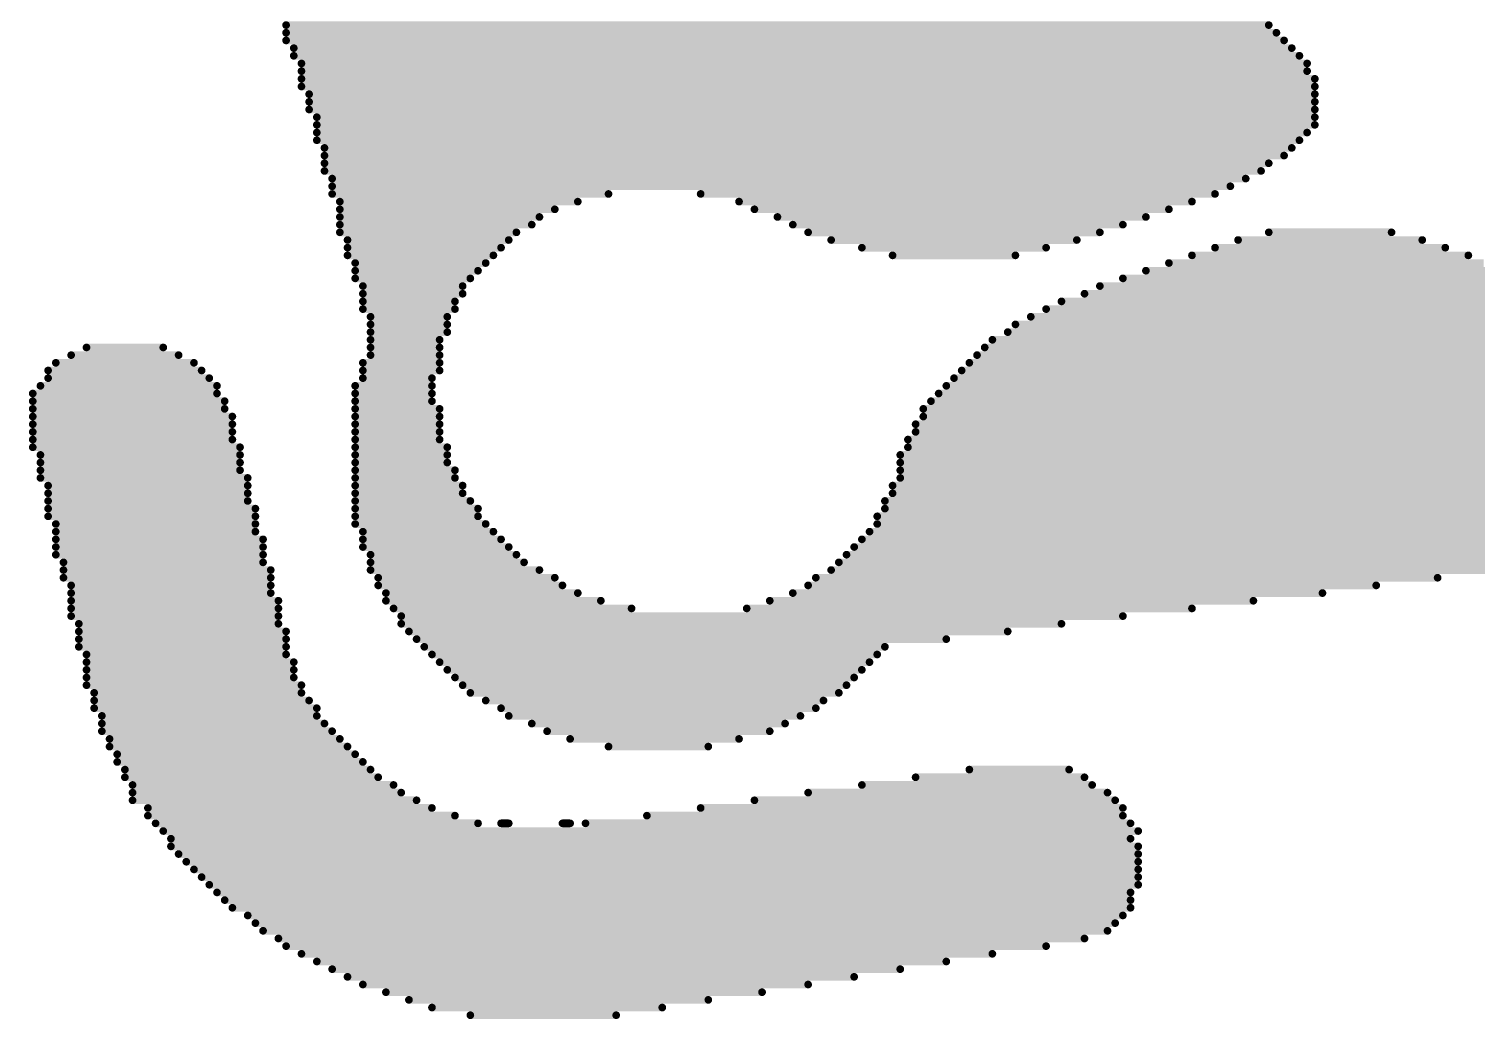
# Model space of a CAD drawing. Header units: millimetres. Extents: x 1.5 to 17.5, y 1 to 11.2.
# Drawn here: x 8.7846 to 8.9731, y 5.0158 to 5.1448 of the extents above; entities that cross this region are included whole.
import ezdxf

# ---------------------------------------------------------------- set-up
doc = ezdxf.new("R2010")
doc.units = ezdxf.units.MM
doc.header["$MEASUREMENT"] = 0
doc.layers.add('BottomOverlay', color=54, linetype='Continuous')

# ---------------------------------------------------------------- blocks, each defined once
blk = doc.blocks.new('P___Z__SOM_B_10')
at = {"layer": 'BottomOverlay', "const_width": 0.001}
for points in [[(0.965, -1.8685), (0.935, -1.8685)], [(0.96, -1.8675), (0.941, -1.8675)], [(0.968, -1.8695), (0.929, -1.8695)], [(0.974, -1.8715), (0.916, -1.8715)], [(0.971, -1.8705), (0.922, -1.8705)], [(0.978, -1.8735), (0.904, -1.8735)], [(0.976, -1.8725), (0.91, -1.8725)], [(0.982, -1.8755), (0.892, -1.8755)], [(0.98, -1.8745), (0.898, -1.8745)], [(0.985, -1.8775), (0.88, -1.8775)], [(0.984, -1.8765), (0.885, -1.8765)], [(0.988, -1.8795), (0.876, -1.8795)], [(0.987, -1.8785), (0.877, -1.8785)], [(0.991, -1.8815), (0.874, -1.8815)], [(0.989, -1.8805), (0.875, -1.8805)], [(0.992, -1.8825), (0.874, -1.8825)], [(0.993, -1.8835), (0.874, -1.8835)], [(0.994, -1.8845), (0.873, -1.8845)], [(0.995, -1.8855), (0.873, -1.8855)], [(0.996, -1.8865), (0.873, -1.8865)], [(0.997, -1.8875), (0.873, -1.8875)], [(0.998, -1.8885), (0.873, -1.8885)], [(0.999, -1.8895), (0.873, -1.8895)], [(0.999, -1.8905), (0.874, -1.8905)], [(1, -1.8915), (0.873, -1.8915)], [(0.945, -1.8925), (0.874, -1.8925)], [(0.948, -1.8925), (0.947, -1.8925)], [(0.956, -1.8925), (0.955, -1.8925)], [(1.001, -1.8925), (0.959, -1.8925)], [(0.937, -1.8935), (0.875, -1.8935)], [(0.93, -1.8945), (0.875, -1.8945)], [(1.002, -1.8935), (0.962, -1.8935)], [(1.002, -1.8945), (0.965, -1.8945)], [(0.923, -1.8955), (0.876, -1.8955)], [(0.916, -1.8965), (0.877, -1.8965)], [(1.004, -1.8955), (0.967, -1.8955)], [(1.004, -1.8965), (0.969, -1.8965)], [(0.909, -1.8975), (0.879, -1.8975)], [(0.902, -1.8985), (0.88, -1.8985)], [(1.004, -1.8975), (0.97, -1.8975)], [(1.005, -1.8985), (0.972, -1.8985)], [(0.895, -1.8995), (0.882, -1.8995)], [(1.005, -1.8995), (0.973, -1.8995)], [(1.006, -1.9005), (0.974, -1.9005)], [(1.006, -1.9015), (0.975, -1.9015)], [(0.947, -1.9035), (0.925, -1.9035)], [(0.942, -1.9025), (0.929, -1.9025)], [(1.007, -1.9025), (0.976, -1.9025)], [(1.007, -1.9035), (0.977, -1.9035)], [(0.952, -1.9055), (0.919, -1.9055)], [(0.95, -1.9045), (0.921, -1.9045)], [(1.008, -1.9045), (0.978, -1.9045)], [(1.008, -1.9055), (0.979, -1.9055)], [(0.956, -1.9075), (0.915, -1.9075)], [(0.955, -1.9065), (0.917, -1.9065)], [(1.008, -1.9065), (0.98, -1.9065)], [(1.009, -1.9075), (0.98, -1.9075)], [(0.96, -1.9095), (0.912, -1.9095)], [(0.958, -1.9085), (0.914, -1.9085)], [(1.009, -1.9085), (0.981, -1.9085)], [(1.009, -1.9095), (0.982, -1.9095)], [(0.962, -1.9115), (0.91, -1.9115)], [(0.961, -1.9105), (0.911, -1.9105)], [(1.01, -1.9105), (0.982, -1.9105)], [(1.01, -1.9115), (0.983, -1.9115)], [(0.964, -1.9135), (0.908, -1.9135)], [(0.963, -1.9125), (0.909, -1.9125)], [(1.01, -1.9125), (0.983, -1.9125)], [(1.01, -1.9135), (0.983, -1.9135)], [(0.966, -1.9155), (0.906, -1.9155)], [(0.965, -1.9145), (0.907, -1.9145)], [(1.01, -1.9145), (0.984, -1.9145)], [(1.011, -1.9155), (0.984, -1.9155)], [(0.968, -1.9175), (0.89, -1.9175)], [(0.967, -1.9165), (0.898, -1.9165)], [(1.011, -1.9165), (0.984, -1.9165)], [(1.011, -1.9175), (0.984, -1.9175)], [(0.969, -1.9185), (0.883, -1.9185)], [(1.011, -1.9185), (0.985, -1.9185)], [(0.924, -1.9205), (0.866, -1.9205)], [(0.969, -1.9195), (0.875, -1.9195)], [(0.97, -1.9205), (0.939, -1.9205)], [(1.012, -1.9195), (0.985, -1.9195)], [(1.012, -1.9205), (0.985, -1.9205)], [(0.918, -1.9225), (0.849, -1.9225)], [(0.921, -1.9215), (0.858, -1.9215)], [(0.971, -1.9215), (0.943, -1.9215)], [(0.971, -1.9225), (0.946, -1.9225)], [(1.012, -1.9215), (0.985, -1.9215)], [(1.012, -1.9225), (0.986, -1.9225)], [(0.915, -1.9245), (0.834, -1.9245)], [(0.916, -1.9235), (0.842, -1.9235)], [(0.972, -1.9235), (0.948, -1.9235)], [(0.972, -1.9245), (0.949, -1.9245)], [(1.012, -1.9235), (0.986, -1.9235)], [(1.013, -1.9245), (0.986, -1.9245)], [(0.912, -1.9265), (0.817, -1.9265)], [(0.913, -1.9255), (0.825, -1.9255)], [(0.973, -1.9255), (0.951, -1.9255)], [(0.973, -1.9265), (0.953, -1.9265)], [(1.013, -1.9255), (0.986, -1.9255)], [(1.013, -1.9265), (0.987, -1.9265)], [(0.91, -1.9285), (0.8, -1.9285)], [(0.911, -1.9275), (0.808, -1.9275)], [(0.973, -1.9275), (0.954, -1.9275)], [(0.974, -1.9285), (0.955, -1.9285)], [(1.014, -1.9275), (0.987, -1.9275)], [(1.014, -1.9285), (0.987, -1.9285)], [(0.908, -1.9305), (0.785, -1.9305)], [(0.909, -1.9295), (0.792, -1.9295)], [(0.974, -1.9295), (0.956, -1.9295)], [(0.974, -1.9305), (0.957, -1.9305)], [(1.014, -1.9295), (0.987, -1.9295)], [(1.014, -1.9305), (0.988, -1.9305)], [(0.907, -1.9325), (0.768, -1.9325)], [(0.907, -1.9315), (0.776, -1.9315)], [(0.975, -1.9315), (0.958, -1.9315)], [(0.975, -1.9325), (0.959, -1.9325)], [(1.014, -1.9315), (0.988, -1.9315)], [(1.015, -1.9325), (0.988, -1.9325)], [(0.906, -1.9345), (0.754, -1.9345)], [(0.906, -1.9335), (0.76, -1.9335)], [(0.975, -1.9335), (0.959, -1.9335)], [(0.975, -1.9345), (0.96, -1.9345)], [(1.015, -1.9335), (0.988, -1.9335)], [(1.015, -1.9345), (0.989, -1.9345)], [(0.905, -1.9355), (0.752, -1.9355)], [(0.975, -1.9355), (0.961, -1.9355)], [(1.015, -1.9355), (0.989, -1.9355)], [(0.904, -1.9375), (0.751, -1.9375)], [(0.905, -1.9365), (0.752, -1.9365)], [(0.975, -1.9365), (0.961, -1.9365)], [(0.975, -1.9375), (0.962, -1.9375)], [(1.015, -1.9365), (0.989, -1.9365)], [(1.016, -1.9375), (0.989, -1.9375)], [(0.904, -1.9385), (0.751, -1.9385)], [(0.904, -1.9395), (0.751, -1.9395)], [(0.975, -1.9385), (0.962, -1.9385)], [(0.975, -1.9395), (0.963, -1.9395)], [(1.016, -1.9385), (0.99, -1.9385)], [(1.016, -1.9395), (0.99, -1.9395)], [(0.904, -1.9405), (0.751, -1.9405)], [(0.903, -1.9415), (0.751, -1.9415)], [(0.975, -1.9405), (0.963, -1.9405)], [(0.975, -1.9415), (0.963, -1.9415)], [(1.016, -1.9405), (0.99, -1.9405)], [(1.017, -1.9415), (0.99, -1.9415)], [(0.903, -1.9425), (0.751, -1.9425)], [(0.902, -1.9435), (0.752, -1.9435)], [(0.975, -1.9425), (0.964, -1.9425)], [(0.975, -1.9435), (0.964, -1.9435)], [(1.017, -1.9425), (0.991, -1.9425)], [(1.017, -1.9435), (0.991, -1.9435)], [(0.902, -1.9445), (0.752, -1.9445)], [(0.901, -1.9455), (0.753, -1.9455)], [(0.975, -1.9445), (0.964, -1.9445)], [(0.975, -1.9455), (0.964, -1.9455)], [(1.017, -1.9445), (0.991, -1.9445)], [(1.017, -1.9455), (0.991, -1.9455)], [(0.901, -1.9465), (0.753, -1.9465)], [(0.9, -1.9475), (0.754, -1.9475)], [(0.975, -1.9465), (0.964, -1.9465)], [(0.975, -1.9475), (0.965, -1.9475)], [(1.017, -1.9465), (0.992, -1.9465)], [(1.017, -1.9475), (0.992, -1.9475)], [(0.899, -1.9485), (0.754, -1.9485)], [(0.898, -1.9495), (0.754, -1.9495)], [(0.975, -1.9485), (0.965, -1.9485)], [(0.975, -1.9495), (0.965, -1.9495)], [(1.017, -1.9485), (0.993, -1.9485)], [(1.016, -1.9495), (0.993, -1.9495)], [(0.897, -1.9505), (0.755, -1.9505)], [(0.974, -1.9505), (0.965, -1.9505)], [(1.015, -1.9505), (0.994, -1.9505)], [(0.896, -1.9515), (0.755, -1.9515)], [(0.895, -1.9525), (0.756, -1.9525)], [(0.974, -1.9515), (0.964, -1.9515)], [(0.974, -1.9525), (0.964, -1.9525)], [(1.015, -1.9515), (0.995, -1.9515)], [(1.014, -1.9525), (0.996, -1.9525)], [(0.894, -1.9535), (0.756, -1.9535)], [(0.893, -1.9545), (0.757, -1.9545)], [(0.973, -1.9535), (0.964, -1.9535)], [(0.973, -1.9545), (0.964, -1.9545)], [(1.012, -1.9535), (0.998, -1.9535)], [(1.01, -1.9545), (1, -1.9545)], [(0.892, -1.9555), (0.757, -1.9555)], [(0.89, -1.9565), (0.758, -1.9565)], [(0.973, -1.9565), (0.963, -1.9565)], [(0.973, -1.9555), (0.964, -1.9555)], [(0.889, -1.9575), (0.758, -1.9575)], [(0.887, -1.9585), (0.758, -1.9585)], [(0.973, -1.9575), (0.963, -1.9575)], [(0.973, -1.9585), (0.963, -1.9585)], [(0.885, -1.9595), (0.759, -1.9595)], [(0.883, -1.9605), (0.759, -1.9605)], [(0.974, -1.9595), (0.962, -1.9595)], [(0.974, -1.9605), (0.962, -1.9605)], [(0.88, -1.9615), (0.76, -1.9615)], [(0.878, -1.9625), (0.819, -1.9625)], [(0.974, -1.9615), (0.961, -1.9615)], [(0.974, -1.9625), (0.961, -1.9625)], [(0.875, -1.9635), (0.823, -1.9635)], [(0.872, -1.9645), (0.825, -1.9645)], [(0.975, -1.9645), (0.959, -1.9645)], [(0.975, -1.9635), (0.96, -1.9635)], [(0.869, -1.9655), (0.828, -1.9655)], [(0.866, -1.9665), (0.83, -1.9665)], [(0.905, -1.9665), (0.889, -1.9665)], [(0.976, -1.9665), (0.957, -1.9665)], [(0.975, -1.9655), (0.958, -1.9655)], [(0.863, -1.9675), (0.833, -1.9675)], [(0.909, -1.9675), (0.885, -1.9675)], [(0.976, -1.9675), (0.956, -1.9675)], [(0.86, -1.9685), (0.836, -1.9685)], [(0.856, -1.9695), (0.84, -1.9695)], [(0.916, -1.9695), (0.878, -1.9695)], [(0.913, -1.9685), (0.881, -1.9685)], [(0.977, -1.9695), (0.954, -1.9695)], [(0.976, -1.9685), (0.955, -1.9685)], [(0.92, -1.9715), (0.872, -1.9715)], [(0.918, -1.9705), (0.875, -1.9705)], [(0.977, -1.9715), (0.951, -1.9715)], [(0.977, -1.9705), (0.952, -1.9705)], [(0.925, -1.9735), (0.866, -1.9735)], [(0.923, -1.9725), (0.869, -1.9725)], [(0.977, -1.9735), (0.946, -1.9735)], [(0.977, -1.9725), (0.949, -1.9725)], [(0.978, -1.9755), (0.861, -1.9755)], [(0.93, -1.9745), (0.863, -1.9745)], [(0.978, -1.9745), (0.942, -1.9745)], [(0.979, -1.9775), (0.857, -1.9775)], [(0.978, -1.9765), (0.859, -1.9765)], [(0.979, -1.9795), (0.854, -1.9795)], [(0.979, -1.9785), (0.856, -1.9785)], [(0.98, -1.9815), (0.852, -1.9815)], [(0.979, -1.9805), (0.853, -1.9805)], [(0.98, -1.9835), (0.85, -1.9835)], [(0.98, -1.9825), (0.851, -1.9825)], [(0.98, -1.9845), (0.85, -1.9845)], [(0.981, -1.9855), (0.85, -1.9855)], [(0.981, -1.9865), (0.85, -1.9865)], [(0.981, -1.9875), (0.85, -1.9875)], [(0.982, -1.9885), (0.85, -1.9885)], [(0.982, -1.9895), (0.85, -1.9895)], [(0.982, -1.9905), (0.851, -1.9905)], [(0.982, -1.9915), (0.851, -1.9915)], [(0.983, -1.9925), (0.852, -1.9925)], [(0.983, -1.9935), (0.853, -1.9935)], [(0.984, -1.9945), (0.854, -1.9945)], [(0.984, -1.9955), (0.855, -1.9955)], [(0.984, -1.9965), (0.856, -1.9965)]]:
    blk.add_lwpolyline(points, dxfattribs=at)
at = {"layer": 'BottomOverlay', "const_width": 0.0005}
for points in [[(0.93475, -1.8685, 1), (0.93525, -1.8685, 1)], [(0.94075, -1.8675, 1), (0.94125, -1.8675, 1)], [(0.95975, -1.8675, 1), (0.96025, -1.8675, 1)], [(0.96475, -1.8685, 1), (0.96525, -1.8685, 1)], [(0.92875, -1.8695, 1), (0.92925, -1.8695, 1)], [(0.96775, -1.8695, 1), (0.96825, -1.8695, 1)], [(0.91575, -1.8715, 1), (0.91625, -1.8715, 1)], [(0.92175, -1.8705, 1), (0.92225, -1.8705, 1)], [(0.97075, -1.8705, 1), (0.97125, -1.8705, 1)], [(0.97375, -1.8715, 1), (0.97425, -1.8715, 1)], [(0.90375, -1.8735, 1), (0.90425, -1.8735, 1)], [(0.90975, -1.8725, 1), (0.91025, -1.8725, 1)], [(0.97575, -1.8725, 1), (0.97625, -1.8725, 1)], [(0.97775, -1.8735, 1), (0.97825, -1.8735, 1)], [(0.89175, -1.8755, 1), (0.89225, -1.8755, 1)], [(0.89775, -1.8745, 1), (0.89825, -1.8745, 1)], [(0.97975, -1.8745, 1), (0.98025, -1.8745, 1)], [(0.98175, -1.8755, 1), (0.98225, -1.8755, 1)], [(0.87975, -1.8775, 1), (0.88025, -1.8775, 1)], [(0.88475, -1.8765, 1), (0.88525, -1.8765, 1)], [(0.98375, -1.8765, 1), (0.98425, -1.8765, 1)], [(0.98475, -1.8775, 1), (0.98525, -1.8775, 1)], [(0.87575, -1.8795, 1), (0.87625, -1.8795, 1)], [(0.87675, -1.8785, 1), (0.87725, -1.8785, 1)], [(0.98675, -1.8785, 1), (0.98725, -1.8785, 1)], [(0.98775, -1.8795, 1), (0.98825, -1.8795, 1)], [(0.87375, -1.8815, 1), (0.87425, -1.8815, 1)], [(0.87475, -1.8805, 1), (0.87525, -1.8805, 1)], [(0.98875, -1.8805, 1), (0.98925, -1.8805, 1)], [(0.99075, -1.8815, 1), (0.99125, -1.8815, 1)], [(0.87375, -1.8825, 1), (0.87425, -1.8825, 1)], [(0.87375, -1.8835, 1), (0.87425, -1.8835, 1)], [(0.99175, -1.8825, 1), (0.99225, -1.8825, 1)], [(0.99275, -1.8835, 1), (0.99325, -1.8835, 1)], [(0.87275, -1.8845, 1), (0.87325, -1.8845, 1)], [(0.99375, -1.8845, 1), (0.99425, -1.8845, 1)], [(0.87275, -1.8855, 1), (0.87325, -1.8855, 1)], [(0.87275, -1.8865, 1), (0.87325, -1.8865, 1)], [(0.99475, -1.8855, 1), (0.99525, -1.8855, 1)], [(0.99575, -1.8865, 1), (0.99625, -1.8865, 1)], [(0.87275, -1.8875, 1), (0.87325, -1.8875, 1)], [(0.87275, -1.8885, 1), (0.87325, -1.8885, 1)], [(0.99675, -1.8875, 1), (0.99725, -1.8875, 1)], [(0.99775, -1.8885, 1), (0.99825, -1.8885, 1)], [(0.87275, -1.8895, 1), (0.87325, -1.8895, 1)], [(0.87375, -1.8905, 1), (0.87425, -1.8905, 1)], [(0.99875, -1.8895, 1), (0.99925, -1.8895, 1)], [(0.99875, -1.8905, 1), (0.99925, -1.8905, 1)], [(0.87275, -1.8915, 1), (0.87325, -1.8915, 1)], [(0.87375, -1.8925, 1), (0.87425, -1.8925, 1)], [(0.94475, -1.8925, 1), (0.94525, -1.8925, 1)], [(0.94675, -1.8925, 1), (0.94725, -1.8925, 1)], [(0.94775, -1.8925, 1), (0.94825, -1.8925, 1)], [(0.95475, -1.8925, 1), (0.95525, -1.8925, 1)], [(0.95575, -1.8925, 1), (0.95625, -1.8925, 1)], [(0.95875, -1.8925, 1), (0.95925, -1.8925, 1)], [(0.99975, -1.8915, 1), (1.00025, -1.8915, 1)], [(1.00075, -1.8925, 1), (1.00125, -1.8925, 1)], [(0.87475, -1.8935, 1), (0.87525, -1.8935, 1)], [(0.87475, -1.8945, 1), (0.87525, -1.8945, 1)], [(0.92975, -1.8945, 1), (0.93025, -1.8945, 1)], [(0.93675, -1.8935, 1), (0.93725, -1.8935, 1)], [(0.96175, -1.8935, 1), (0.96225, -1.8935, 1)], [(0.96475, -1.8945, 1), (0.96525, -1.8945, 1)], [(1.00175, -1.8935, 1), (1.00225, -1.8935, 1)], [(1.00175, -1.8945, 1), (1.00225, -1.8945, 1)], [(0.87575, -1.8955, 1), (0.87625, -1.8955, 1)], [(0.87675, -1.8965, 1), (0.87725, -1.8965, 1)], [(0.91575, -1.8965, 1), (0.91625, -1.8965, 1)], [(0.92275, -1.8955, 1), (0.92325, -1.8955, 1)], [(0.96675, -1.8955, 1), (0.96725, -1.8955, 1)], [(0.96875, -1.8965, 1), (0.96925, -1.8965, 1)], [(1.00375, -1.8955, 1), (1.00425, -1.8955, 1)], [(1.00375, -1.8965, 1), (1.00425, -1.8965, 1)], [(0.87875, -1.8975, 1), (0.87925, -1.8975, 1)], [(0.87975, -1.8985, 1), (0.88025, -1.8985, 1)], [(0.90175, -1.8985, 1), (0.90225, -1.8985, 1)], [(0.90875, -1.8975, 1), (0.90925, -1.8975, 1)], [(0.96975, -1.8975, 1), (0.97025, -1.8975, 1)], [(0.97175, -1.8985, 1), (0.97225, -1.8985, 1)], [(1.00375, -1.8975, 1), (1.00425, -1.8975, 1)], [(1.00475, -1.8985, 1), (1.00525, -1.8985, 1)], [(0.88175, -1.8995, 1), (0.88225, -1.8995, 1)], [(0.89475, -1.8995, 1), (0.89525, -1.8995, 1)], [(0.97275, -1.8995, 1), (0.97325, -1.8995, 1)], [(0.97375, -1.9005, 1), (0.97425, -1.9005, 1)], [(1.00475, -1.8995, 1), (1.00525, -1.8995, 1)], [(1.00575, -1.9005, 1), (1.00625, -1.9005, 1)], [(0.97475, -1.9015, 1), (0.97525, -1.9015, 1)], [(1.00575, -1.9015, 1), (1.00625, -1.9015, 1)], [(0.92475, -1.9035, 1), (0.92525, -1.9035, 1)], [(0.92875, -1.9025, 1), (0.92925, -1.9025, 1)], [(0.94175, -1.9025, 1), (0.94225, -1.9025, 1)], [(0.94675, -1.9035, 1), (0.94725, -1.9035, 1)], [(0.97575, -1.9025, 1), (0.97625, -1.9025, 1)], [(0.97675, -1.9035, 1), (0.97725, -1.9035, 1)], [(1.00675, -1.9025, 1), (1.00725, -1.9025, 1)], [(1.00675, -1.9035, 1), (1.00725, -1.9035, 1)], [(0.91875, -1.9055, 1), (0.91925, -1.9055, 1)], [(0.92075, -1.9045, 1), (0.92125, -1.9045, 1)], [(0.94975, -1.9045, 1), (0.95025, -1.9045, 1)], [(0.95175, -1.9055, 1), (0.95225, -1.9055, 1)], [(0.97775, -1.9045, 1), (0.97825, -1.9045, 1)], [(0.97875, -1.9055, 1), (0.97925, -1.9055, 1)], [(1.00775, -1.9045, 1), (1.00825, -1.9045, 1)], [(1.00775, -1.9055, 1), (1.00825, -1.9055, 1)], [(0.91475, -1.9075, 1), (0.91525, -1.9075, 1)], [(0.91675, -1.9065, 1), (0.91725, -1.9065, 1)], [(0.95475, -1.9065, 1), (0.95525, -1.9065, 1)], [(0.95575, -1.9075, 1), (0.95625, -1.9075, 1)], [(0.97975, -1.9065, 1), (0.98025, -1.9065, 1)], [(0.97975, -1.9075, 1), (0.98025, -1.9075, 1)], [(1.00775, -1.9065, 1), (1.00825, -1.9065, 1)], [(1.00875, -1.9075, 1), (1.00925, -1.9075, 1)], [(0.91175, -1.9095, 1), (0.91225, -1.9095, 1)], [(0.91375, -1.9085, 1), (0.91425, -1.9085, 1)], [(0.95775, -1.9085, 1), (0.95825, -1.9085, 1)], [(0.95975, -1.9095, 1), (0.96025, -1.9095, 1)], [(0.98075, -1.9085, 1), (0.98125, -1.9085, 1)], [(0.98175, -1.9095, 1), (0.98225, -1.9095, 1)], [(1.00875, -1.9085, 1), (1.00925, -1.9085, 1)], [(1.00875, -1.9095, 1), (1.00925, -1.9095, 1)], [(0.90975, -1.9115, 1), (0.91025, -1.9115, 1)], [(0.91075, -1.9105, 1), (0.91125, -1.9105, 1)], [(0.96075, -1.9105, 1), (0.96125, -1.9105, 1)], [(0.96175, -1.9115, 1), (0.96225, -1.9115, 1)], [(0.98175, -1.9105, 1), (0.98225, -1.9105, 1)], [(0.98275, -1.9115, 1), (0.98325, -1.9115, 1)], [(1.00975, -1.9105, 1), (1.01025, -1.9105, 1)], [(1.00975, -1.9115, 1), (1.01025, -1.9115, 1)], [(0.90775, -1.9135, 1), (0.90825, -1.9135, 1)], [(0.90875, -1.9125, 1), (0.90925, -1.9125, 1)], [(0.96275, -1.9125, 1), (0.96325, -1.9125, 1)], [(0.96375, -1.9135, 1), (0.96425, -1.9135, 1)], [(0.98275, -1.9125, 1), (0.98325, -1.9125, 1)], [(0.98275, -1.9135, 1), (0.98325, -1.9135, 1)], [(1.00975, -1.9125, 1), (1.01025, -1.9125, 1)], [(1.00975, -1.9135, 1), (1.01025, -1.9135, 1)], [(0.90575, -1.9155, 1), (0.90625, -1.9155, 1)], [(0.90675, -1.9145, 1), (0.90725, -1.9145, 1)], [(0.96475, -1.9145, 1), (0.96525, -1.9145, 1)], [(0.96575, -1.9155, 1), (0.96625, -1.9155, 1)], [(0.98375, -1.9145, 1), (0.98425, -1.9145, 1)], [(0.98375, -1.9155, 1), (0.98425, -1.9155, 1)], [(1.00975, -1.9145, 1), (1.01025, -1.9145, 1)], [(1.01075, -1.9155, 1), (1.01125, -1.9155, 1)], [(0.88975, -1.9175, 1), (0.89025, -1.9175, 1)], [(0.89775, -1.9165, 1), (0.89825, -1.9165, 1)], [(0.96675, -1.9165, 1), (0.96725, -1.9165, 1)], [(0.96775, -1.9175, 1), (0.96825, -1.9175, 1)], [(0.98375, -1.9165, 1), (0.98425, -1.9165, 1)], [(0.98375, -1.9175, 1), (0.98425, -1.9175, 1)], [(1.01075, -1.9165, 1), (1.01125, -1.9165, 1)], [(1.01075, -1.9175, 1), (1.01125, -1.9175, 1)], [(0.88275, -1.9185, 1), (0.88325, -1.9185, 1)], [(0.96875, -1.9185, 1), (0.96925, -1.9185, 1)], [(0.98475, -1.9185, 1), (0.98525, -1.9185, 1)], [(1.01075, -1.9185, 1), (1.01125, -1.9185, 1)], [(0.86575, -1.9205, 1), (0.86625, -1.9205, 1)], [(0.87475, -1.9195, 1), (0.87525, -1.9195, 1)], [(0.92375, -1.9205, 1), (0.92425, -1.9205, 1)], [(0.93875, -1.9205, 1), (0.93925, -1.9205, 1)], [(0.96875, -1.9195, 1), (0.96925, -1.9195, 1)], [(0.96975, -1.9205, 1), (0.97025, -1.9205, 1)], [(0.98475, -1.9195, 1), (0.98525, -1.9195, 1)], [(0.98475, -1.9205, 1), (0.98525, -1.9205, 1)], [(1.01175, -1.9195, 1), (1.01225, -1.9195, 1)], [(1.01175, -1.9205, 1), (1.01225, -1.9205, 1)], [(0.84875, -1.9225, 1), (0.84925, -1.9225, 1)], [(0.85775, -1.9215, 1), (0.85825, -1.9215, 1)], [(0.91775, -1.9225, 1), (0.91825, -1.9225, 1)], [(0.92075, -1.9215, 1), (0.92125, -1.9215, 1)], [(0.94275, -1.9215, 1), (0.94325, -1.9215, 1)], [(0.94575, -1.9225, 1), (0.94625, -1.9225, 1)], [(0.97075, -1.9215, 1), (0.97125, -1.9215, 1)], [(0.97075, -1.9225, 1), (0.97125, -1.9225, 1)], [(0.98475, -1.9215, 1), (0.98525, -1.9215, 1)], [(0.98575, -1.9225, 1), (0.98625, -1.9225, 1)], [(1.01175, -1.9215, 1), (1.01225, -1.9215, 1)], [(1.01175, -1.9225, 1), (1.01225, -1.9225, 1)], [(0.83375, -1.9245, 1), (0.83425, -1.9245, 1)], [(0.84175, -1.9235, 1), (0.84225, -1.9235, 1)], [(0.91475, -1.9245, 1), (0.91525, -1.9245, 1)], [(0.91575, -1.9235, 1), (0.91625, -1.9235, 1)], [(0.94775, -1.9235, 1), (0.94825, -1.9235, 1)], [(0.94875, -1.9245, 1), (0.94925, -1.9245, 1)], [(0.97175, -1.9235, 1), (0.97225, -1.9235, 1)], [(0.97175, -1.9245, 1), (0.97225, -1.9245, 1)], [(0.98575, -1.9235, 1), (0.98625, -1.9235, 1)], [(0.98575, -1.9245, 1), (0.98625, -1.9245, 1)], [(1.01175, -1.9235, 1), (1.01225, -1.9235, 1)], [(1.01275, -1.9245, 1), (1.01325, -1.9245, 1)], [(0.91175, -1.9265, 1), (0.91225, -1.9265, 1)], [(0.91275, -1.9255, 1), (0.91325, -1.9255, 1)], [(0.95075, -1.9255, 1), (0.95125, -1.9255, 1)], [(0.95275, -1.9265, 1), (0.95325, -1.9265, 1)], [(0.97275, -1.9255, 1), (0.97325, -1.9255, 1)], [(0.97275, -1.9265, 1), (0.97325, -1.9265, 1)], [(0.98575, -1.9255, 1), (0.98625, -1.9255, 1)], [(0.98675, -1.9265, 1), (0.98725, -1.9265, 1)], [(1.01275, -1.9255, 1), (1.01325, -1.9255, 1)], [(1.01275, -1.9265, 1), (1.01325, -1.9265, 1)], [(0.90975, -1.9285, 1), (0.91025, -1.9285, 1)], [(0.91075, -1.9275, 1), (0.91125, -1.9275, 1)], [(0.95375, -1.9275, 1), (0.95425, -1.9275, 1)], [(0.95475, -1.9285, 1), (0.95525, -1.9285, 1)], [(0.97275, -1.9275, 1), (0.97325, -1.9275, 1)], [(0.97375, -1.9285, 1), (0.97425, -1.9285, 1)], [(0.98675, -1.9275, 1), (0.98725, -1.9275, 1)], [(0.98675, -1.9285, 1), (0.98725, -1.9285, 1)], [(1.01375, -1.9275, 1), (1.01425, -1.9275, 1)], [(1.01375, -1.9285, 1), (1.01425, -1.9285, 1)], [(0.90775, -1.9305, 1), (0.90825, -1.9305, 1)], [(0.90875, -1.9295, 1), (0.90925, -1.9295, 1)], [(0.95575, -1.9295, 1), (0.95625, -1.9295, 1)], [(0.95675, -1.9305, 1), (0.95725, -1.9305, 1)], [(0.97375, -1.9295, 1), (0.97425, -1.9295, 1)], [(0.97375, -1.9305, 1), (0.97425, -1.9305, 1)], [(0.98675, -1.9295, 1), (0.98725, -1.9295, 1)], [(0.98775, -1.9305, 1), (0.98825, -1.9305, 1)], [(1.01375, -1.9295, 1), (1.01425, -1.9295, 1)], [(1.01375, -1.9305, 1), (1.01425, -1.9305, 1)], [(0.90675, -1.9315, 1), (0.90725, -1.9315, 1)], [(0.90675, -1.9325, 1), (0.90725, -1.9325, 1)], [(0.95775, -1.9315, 1), (0.95825, -1.9315, 1)], [(0.95875, -1.9325, 1), (0.95925, -1.9325, 1)], [(0.97475, -1.9315, 1), (0.97525, -1.9315, 1)], [(0.97475, -1.9325, 1), (0.97525, -1.9325, 1)], [(0.98775, -1.9315, 1), (0.98825, -1.9315, 1)], [(0.98775, -1.9325, 1), (0.98825, -1.9325, 1)], [(1.01375, -1.9315, 1), (1.01425, -1.9315, 1)], [(1.01475, -1.9325, 1), (1.01525, -1.9325, 1)], [(0.90575, -1.9335, 1), (0.90625, -1.9335, 1)], [(0.90575, -1.9345, 1), (0.90625, -1.9345, 1)], [(0.95875, -1.9335, 1), (0.95925, -1.9335, 1)], [(0.95975, -1.9345, 1), (0.96025, -1.9345, 1)], [(0.97475, -1.9335, 1), (0.97525, -1.9335, 1)], [(0.97475, -1.9345, 1), (0.97525, -1.9345, 1)], [(0.98775, -1.9335, 1), (0.98825, -1.9335, 1)], [(0.98875, -1.9345, 1), (0.98925, -1.9345, 1)], [(1.01475, -1.9335, 1), (1.01525, -1.9335, 1)], [(1.01475, -1.9345, 1), (1.01525, -1.9345, 1)], [(0.90475, -1.9355, 1), (0.90525, -1.9355, 1)], [(0.96075, -1.9355, 1), (0.96125, -1.9355, 1)], [(0.97475, -1.9355, 1), (0.97525, -1.9355, 1)], [(0.98875, -1.9355, 1), (0.98925, -1.9355, 1)], [(1.01475, -1.9355, 1), (1.01525, -1.9355, 1)], [(0.90375, -1.9375, 1), (0.90425, -1.9375, 1)], [(0.90475, -1.9365, 1), (0.90525, -1.9365, 1)], [(0.96075, -1.9365, 1), (0.96125, -1.9365, 1)], [(0.96175, -1.9375, 1), (0.96225, -1.9375, 1)], [(0.97475, -1.9365, 1), (0.97525, -1.9365, 1)], [(0.97475, -1.9375, 1), (0.97525, -1.9375, 1)], [(0.98875, -1.9365, 1), (0.98925, -1.9365, 1)], [(0.98875, -1.9375, 1), (0.98925, -1.9375, 1)], [(1.01475, -1.9365, 1), (1.01525, -1.9365, 1)], [(1.01575, -1.9375, 1), (1.01625, -1.9375, 1)], [(0.90375, -1.9385, 1), (0.90425, -1.9385, 1)], [(0.90375, -1.9395, 1), (0.90425, -1.9395, 1)], [(0.96175, -1.9385, 1), (0.96225, -1.9385, 1)], [(0.96275, -1.9395, 1), (0.96325, -1.9395, 1)], [(0.97475, -1.9385, 1), (0.97525, -1.9385, 1)], [(0.97475, -1.9395, 1), (0.97525, -1.9395, 1)], [(0.98975, -1.9385, 1), (0.99025, -1.9385, 1)], [(0.98975, -1.9395, 1), (0.99025, -1.9395, 1)], [(1.01575, -1.9385, 1), (1.01625, -1.9385, 1)], [(1.01575, -1.9395, 1), (1.01625, -1.9395, 1)], [(0.90275, -1.9415, 1), (0.90325, -1.9415, 1)], [(0.90375, -1.9405, 1), (0.90425, -1.9405, 1)], [(0.96275, -1.9405, 1), (0.96325, -1.9405, 1)], [(0.96275, -1.9415, 1), (0.96325, -1.9415, 1)], [(0.97475, -1.9405, 1), (0.97525, -1.9405, 1)], [(0.97475, -1.9415, 1), (0.97525, -1.9415, 1)], [(0.98975, -1.9405, 1), (0.99025, -1.9405, 1)], [(0.98975, -1.9415, 1), (0.99025, -1.9415, 1)], [(1.01575, -1.9405, 1), (1.01625, -1.9405, 1)], [(1.01675, -1.9415, 1), (1.01725, -1.9415, 1)], [(0.90175, -1.9435, 1), (0.90225, -1.9435, 1)], [(0.90275, -1.9425, 1), (0.90325, -1.9425, 1)], [(0.96375, -1.9425, 1), (0.96425, -1.9425, 1)], [(0.96375, -1.9435, 1), (0.96425, -1.9435, 1)], [(0.97475, -1.9425, 1), (0.97525, -1.9425, 1)], [(0.97475, -1.9435, 1), (0.97525, -1.9435, 1)], [(0.99075, -1.9425, 1), (0.99125, -1.9425, 1)], [(0.99075, -1.9435, 1), (0.99125, -1.9435, 1)], [(1.01675, -1.9425, 1), (1.01725, -1.9425, 1)], [(1.01675, -1.9435, 1), (1.01725, -1.9435, 1)], [(0.90075, -1.9455, 1), (0.90125, -1.9455, 1)], [(0.90175, -1.9445, 1), (0.90225, -1.9445, 1)], [(0.96375, -1.9445, 1), (0.96425, -1.9445, 1)], [(0.96375, -1.9455, 1), (0.96425, -1.9455, 1)], [(0.97475, -1.9445, 1), (0.97525, -1.9445, 1)], [(0.97475, -1.9455, 1), (0.97525, -1.9455, 1)], [(0.99075, -1.9445, 1), (0.99125, -1.9445, 1)], [(0.99075, -1.9455, 1), (0.99125, -1.9455, 1)], [(1.01675, -1.9445, 1), (1.01725, -1.9445, 1)], [(1.01675, -1.9455, 1), (1.01725, -1.9455, 1)], [(0.89975, -1.9475, 1), (0.90025, -1.9475, 1)], [(0.90075, -1.9465, 1), (0.90125, -1.9465, 1)], [(0.96375, -1.9465, 1), (0.96425, -1.9465, 1)], [(0.96475, -1.9475, 1), (0.96525, -1.9475, 1)], [(0.97475, -1.9465, 1), (0.97525, -1.9465, 1)], [(0.97475, -1.9475, 1), (0.97525, -1.9475, 1)], [(0.99175, -1.9465, 1), (0.99225, -1.9465, 1)], [(0.99175, -1.9475, 1), (0.99225, -1.9475, 1)], [(1.01675, -1.9465, 1), (1.01725, -1.9465, 1)], [(1.01675, -1.9475, 1), (1.01725, -1.9475, 1)], [(0.89775, -1.9495, 1), (0.89825, -1.9495, 1)], [(0.89875, -1.9485, 1), (0.89925, -1.9485, 1)], [(0.96475, -1.9485, 1), (0.96525, -1.9485, 1)], [(0.96475, -1.9495, 1), (0.96525, -1.9495, 1)], [(0.97475, -1.9485, 1), (0.97525, -1.9485, 1)], [(0.97475, -1.9495, 1), (0.97525, -1.9495, 1)], [(0.99275, -1.9485, 1), (0.99325, -1.9485, 1)], [(0.99275, -1.9495, 1), (0.99325, -1.9495, 1)], [(1.01575, -1.9495, 1), (1.01625, -1.9495, 1)], [(1.01675, -1.9485, 1), (1.01725, -1.9485, 1)], [(0.89675, -1.9505, 1), (0.89725, -1.9505, 1)], [(0.96475, -1.9505, 1), (0.96525, -1.9505, 1)], [(0.97375, -1.9505, 1), (0.97425, -1.9505, 1)], [(0.99375, -1.9505, 1), (0.99425, -1.9505, 1)], [(1.01475, -1.9505, 1), (1.01525, -1.9505, 1)], [(0.89475, -1.9525, 1), (0.89525, -1.9525, 1)], [(0.89575, -1.9515, 1), (0.89625, -1.9515, 1)], [(0.96375, -1.9515, 1), (0.96425, -1.9515, 1)], [(0.96375, -1.9525, 1), (0.96425, -1.9525, 1)], [(0.97375, -1.9515, 1), (0.97425, -1.9515, 1)], [(0.97375, -1.9525, 1), (0.97425, -1.9525, 1)], [(0.99475, -1.9515, 1), (0.99525, -1.9515, 1)], [(0.99575, -1.9525, 1), (0.99625, -1.9525, 1)], [(1.01375, -1.9525, 1), (1.01425, -1.9525, 1)], [(1.01475, -1.9515, 1), (1.01525, -1.9515, 1)], [(0.89275, -1.9545, 1), (0.89325, -1.9545, 1)], [(0.89375, -1.9535, 1), (0.89425, -1.9535, 1)], [(0.96375, -1.9535, 1), (0.96425, -1.9535, 1)], [(0.96375, -1.9545, 1), (0.96425, -1.9545, 1)], [(0.97275, -1.9535, 1), (0.97325, -1.9535, 1)], [(0.97275, -1.9545, 1), (0.97325, -1.9545, 1)], [(0.99775, -1.9535, 1), (0.99825, -1.9535, 1)], [(0.99975, -1.9545, 1), (1.00025, -1.9545, 1)], [(1.00975, -1.9545, 1), (1.01025, -1.9545, 1)], [(1.01175, -1.9535, 1), (1.01225, -1.9535, 1)], [(0.88975, -1.9565, 1), (0.89025, -1.9565, 1)], [(0.89175, -1.9555, 1), (0.89225, -1.9555, 1)], [(0.96275, -1.9565, 1), (0.96325, -1.9565, 1)], [(0.96375, -1.9555, 1), (0.96425, -1.9555, 1)], [(0.97275, -1.9555, 1), (0.97325, -1.9555, 1)], [(0.97275, -1.9565, 1), (0.97325, -1.9565, 1)], [(0.88675, -1.9585, 1), (0.88725, -1.9585, 1)], [(0.88875, -1.9575, 1), (0.88925, -1.9575, 1)], [(0.96275, -1.9575, 1), (0.96325, -1.9575, 1)], [(0.96275, -1.9585, 1), (0.96325, -1.9585, 1)], [(0.97275, -1.9575, 1), (0.97325, -1.9575, 1)], [(0.97275, -1.9585, 1), (0.97325, -1.9585, 1)], [(0.88275, -1.9605, 1), (0.88325, -1.9605, 1)], [(0.88475, -1.9595, 1), (0.88525, -1.9595, 1)], [(0.96175, -1.9595, 1), (0.96225, -1.9595, 1)], [(0.96175, -1.9605, 1), (0.96225, -1.9605, 1)], [(0.97375, -1.9595, 1), (0.97425, -1.9595, 1)], [(0.97375, -1.9605, 1), (0.97425, -1.9605, 1)], [(0.87775, -1.9625, 1), (0.87825, -1.9625, 1)], [(0.87975, -1.9615, 1), (0.88025, -1.9615, 1)], [(0.96075, -1.9615, 1), (0.96125, -1.9615, 1)], [(0.96075, -1.9625, 1), (0.96125, -1.9625, 1)], [(0.97375, -1.9615, 1), (0.97425, -1.9615, 1)], [(0.97375, -1.9625, 1), (0.97425, -1.9625, 1)], [(0.87175, -1.9645, 1), (0.87225, -1.9645, 1)], [(0.87475, -1.9635, 1), (0.87525, -1.9635, 1)], [(0.95875, -1.9645, 1), (0.95925, -1.9645, 1)], [(0.95975, -1.9635, 1), (0.96025, -1.9635, 1)], [(0.97475, -1.9635, 1), (0.97525, -1.9635, 1)], [(0.97475, -1.9645, 1), (0.97525, -1.9645, 1)], [(0.82975, -1.9665, 1), (0.83025, -1.9665, 1)], [(0.86575, -1.9665, 1), (0.86625, -1.9665, 1)], [(0.86875, -1.9655, 1), (0.86925, -1.9655, 1)], [(0.88875, -1.9665, 1), (0.88925, -1.9665, 1)], [(0.90475, -1.9665, 1), (0.90525, -1.9665, 1)], [(0.95675, -1.9665, 1), (0.95725, -1.9665, 1)], [(0.95775, -1.9655, 1), (0.95825, -1.9655, 1)], [(0.97475, -1.9655, 1), (0.97525, -1.9655, 1)], [(0.97575, -1.9665, 1), (0.97625, -1.9665, 1)], [(0.83275, -1.9675, 1), (0.83325, -1.9675, 1)], [(0.86275, -1.9675, 1), (0.86325, -1.9675, 1)], [(0.88475, -1.9675, 1), (0.88525, -1.9675, 1)], [(0.90875, -1.9675, 1), (0.90925, -1.9675, 1)], [(0.95575, -1.9675, 1), (0.95625, -1.9675, 1)], [(0.97575, -1.9675, 1), (0.97625, -1.9675, 1)], [(0.83575, -1.9685, 1), (0.83625, -1.9685, 1)], [(0.83975, -1.9695, 1), (0.84025, -1.9695, 1)], [(0.85575, -1.9695, 1), (0.85625, -1.9695, 1)], [(0.85975, -1.9685, 1), (0.86025, -1.9685, 1)], [(0.87775, -1.9695, 1), (0.87825, -1.9695, 1)], [(0.88075, -1.9685, 1), (0.88125, -1.9685, 1)], [(0.91275, -1.9685, 1), (0.91325, -1.9685, 1)], [(0.91575, -1.9695, 1), (0.91625, -1.9695, 1)], [(0.95375, -1.9695, 1), (0.95425, -1.9695, 1)], [(0.95475, -1.9685, 1), (0.95525, -1.9685, 1)], [(0.97575, -1.9685, 1), (0.97625, -1.9685, 1)], [(0.97675, -1.9695, 1), (0.97725, -1.9695, 1)], [(0.87175, -1.9715, 1), (0.87225, -1.9715, 1)], [(0.87475, -1.9705, 1), (0.87525, -1.9705, 1)], [(0.91775, -1.9705, 1), (0.91825, -1.9705, 1)], [(0.91975, -1.9715, 1), (0.92025, -1.9715, 1)], [(0.95075, -1.9715, 1), (0.95125, -1.9715, 1)], [(0.95175, -1.9705, 1), (0.95225, -1.9705, 1)], [(0.97675, -1.9705, 1), (0.97725, -1.9705, 1)], [(0.97675, -1.9715, 1), (0.97725, -1.9715, 1)], [(0.86575, -1.9735, 1), (0.86625, -1.9735, 1)], [(0.86875, -1.9725, 1), (0.86925, -1.9725, 1)], [(0.92275, -1.9725, 1), (0.92325, -1.9725, 1)], [(0.92475, -1.9735, 1), (0.92525, -1.9735, 1)], [(0.94575, -1.9735, 1), (0.94625, -1.9735, 1)], [(0.94875, -1.9725, 1), (0.94925, -1.9725, 1)], [(0.97675, -1.9725, 1), (0.97725, -1.9725, 1)], [(0.97675, -1.9735, 1), (0.97725, -1.9735, 1)], [(0.86075, -1.9755, 1), (0.86125, -1.9755, 1)], [(0.86275, -1.9745, 1), (0.86325, -1.9745, 1)], [(0.92975, -1.9745, 1), (0.93025, -1.9745, 1)], [(0.94175, -1.9745, 1), (0.94225, -1.9745, 1)], [(0.97775, -1.9745, 1), (0.97825, -1.9745, 1)], [(0.97775, -1.9755, 1), (0.97825, -1.9755, 1)], [(0.85675, -1.9775, 1), (0.85725, -1.9775, 1)], [(0.85875, -1.9765, 1), (0.85925, -1.9765, 1)], [(0.97775, -1.9765, 1), (0.97825, -1.9765, 1)], [(0.97875, -1.9775, 1), (0.97925, -1.9775, 1)], [(0.85375, -1.9795, 1), (0.85425, -1.9795, 1)], [(0.85575, -1.9785, 1), (0.85625, -1.9785, 1)], [(0.97875, -1.9785, 1), (0.97925, -1.9785, 1)], [(0.97875, -1.9795, 1), (0.97925, -1.9795, 1)], [(0.85175, -1.9815, 1), (0.85225, -1.9815, 1)], [(0.85275, -1.9805, 1), (0.85325, -1.9805, 1)], [(0.97875, -1.9805, 1), (0.97925, -1.9805, 1)], [(0.97975, -1.9815, 1), (0.98025, -1.9815, 1)], [(0.84975, -1.9835, 1), (0.85025, -1.9835, 1)], [(0.85075, -1.9825, 1), (0.85125, -1.9825, 1)], [(0.97975, -1.9825, 1), (0.98025, -1.9825, 1)], [(0.97975, -1.9835, 1), (0.98025, -1.9835, 1)], [(0.84975, -1.9845, 1), (0.85025, -1.9845, 1)], [(0.97975, -1.9845, 1), (0.98025, -1.9845, 1)], [(0.84975, -1.9855, 1), (0.85025, -1.9855, 1)], [(0.84975, -1.9865, 1), (0.85025, -1.9865, 1)], [(0.98075, -1.9855, 1), (0.98125, -1.9855, 1)], [(0.98075, -1.9865, 1), (0.98125, -1.9865, 1)], [(0.84975, -1.9875, 1), (0.85025, -1.9875, 1)], [(0.84975, -1.9885, 1), (0.85025, -1.9885, 1)], [(0.98075, -1.9875, 1), (0.98125, -1.9875, 1)], [(0.98175, -1.9885, 1), (0.98225, -1.9885, 1)], [(0.84975, -1.9895, 1), (0.85025, -1.9895, 1)], [(0.85075, -1.9905, 1), (0.85125, -1.9905, 1)], [(0.98175, -1.9895, 1), (0.98225, -1.9895, 1)], [(0.98175, -1.9905, 1), (0.98225, -1.9905, 1)], [(0.85075, -1.9915, 1), (0.85125, -1.9915, 1)], [(0.85175, -1.9925, 1), (0.85225, -1.9925, 1)], [(0.98175, -1.9915, 1), (0.98225, -1.9915, 1)], [(0.98275, -1.9925, 1), (0.98325, -1.9925, 1)], [(0.85275, -1.9935, 1), (0.85325, -1.9935, 1)], [(0.85375, -1.9945, 1), (0.85425, -1.9945, 1)], [(0.98275, -1.9935, 1), (0.98325, -1.9935, 1)], [(0.98375, -1.9945, 1), (0.98425, -1.9945, 1)], [(0.85475, -1.9955, 1), (0.85525, -1.9955, 1)], [(0.85575, -1.9965, 1), (0.85625, -1.9965, 1)], [(0.98375, -1.9955, 1), (0.98425, -1.9955, 1)], [(0.98375, -1.9965, 1), (0.98425, -1.9965, 1)]]:
    blk.add_lwpolyline(points, format="xyb", close=True, dxfattribs=at)

msp = doc.modelspace()

# ---------------------------------------------------------------- block references
at = {"rotation": 180}
msp.add_blockref('P___Z__SOM_B_10', (9.80211, 3.14878), dxfattribs=at)

doc.saveas('drawing.dxf')
